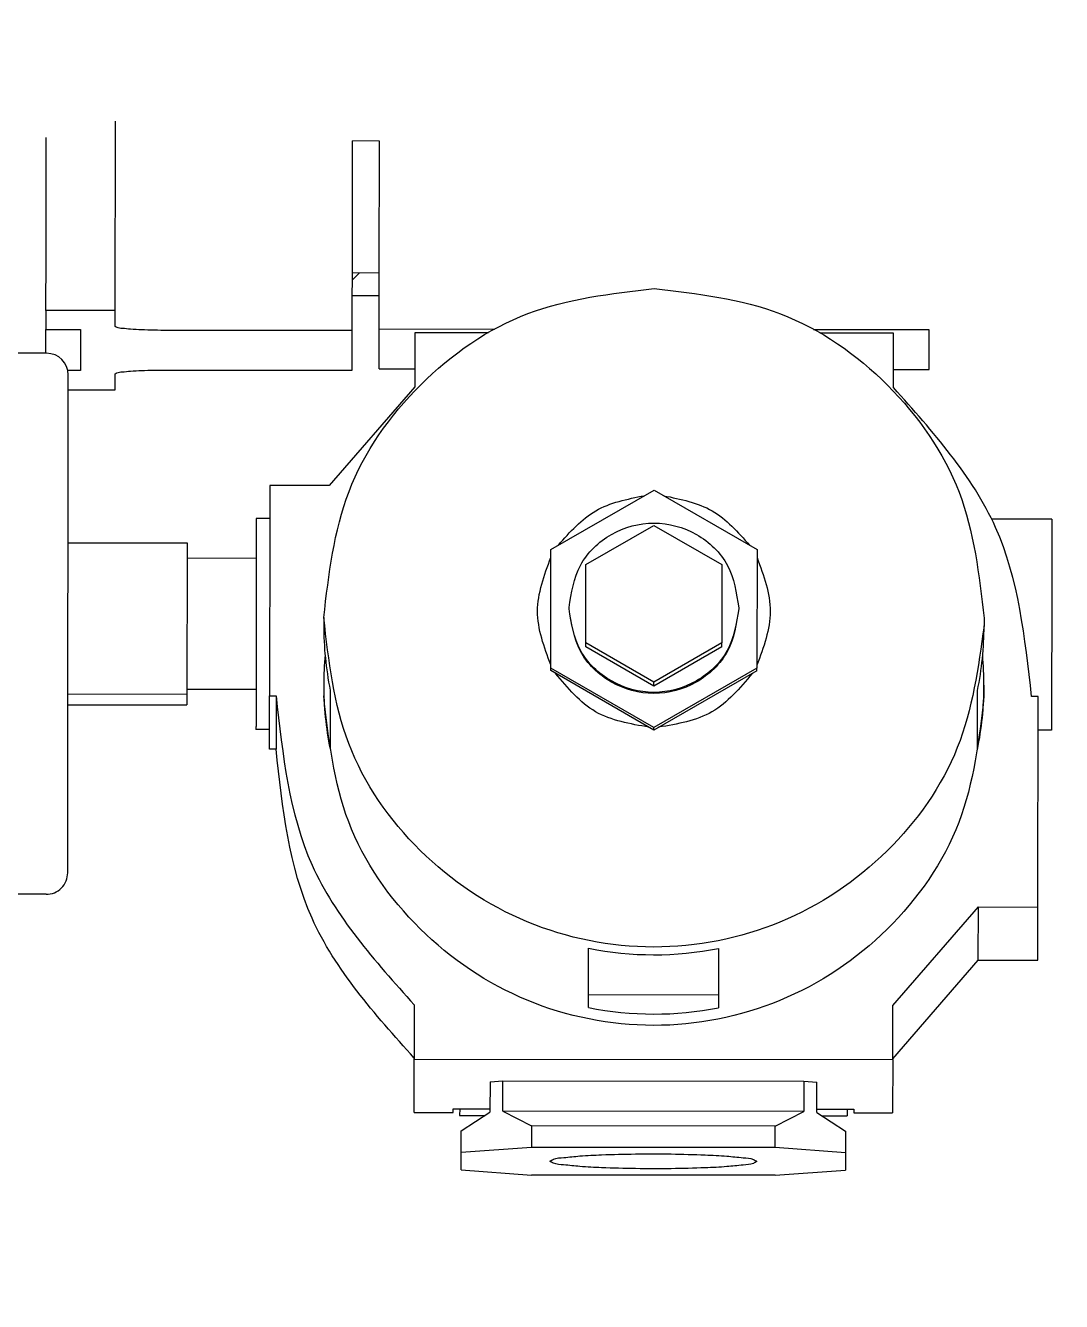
# Model space of a CAD drawing. Header units: inches. Extents: x -233729 to 737493, y -275239 to 196021.
# Drawn here: x 477875.8 to 477971.5, y 15835.8 to 15953.8 of the extents above; entities that cross this region are included whole.
import ezdxf

# ---------------------------------------------------------------- set-up
doc = ezdxf.new("R2010")
doc.units = ezdxf.units.IN
doc.header["$MEASUREMENT"] = 0
doc.layers.add('P_AX', color=7, linetype='Continuous')

# ---------------------------------------------------------------- blocks, each defined once
blk = doc.blocks.new('A$C48CB4C16')
at = {"layer": 'P_AX', "color": 6, "linetype": 'Continuous'}
for p, q in [((4151.969816885074, 5111.733622000205, 710.6645883361932), (4151.971397561487, 5113.355921086508, 710.6645883361932)), ((4158.471851196256, 5113.818334891579, 710.6645883361932), (4151.971397561487, 5113.355921086508, 710.6645883361932)), ((4158.471851196256, 5113.818334891579, 710.6645883361932), (4180.971840793733, 5113.796698977823, 710.6645883361932)), ((4187.471381148673, 5113.32178442192, 710.6645883361932), (4180.971840793733, 5113.796698977823, 710.6645883361932)), ((4187.471381148673, 5113.32178442192, 710.6645883361932), (4187.469800472141, 5111.699485336083, 710.6645883361932)), ((4151.967898831121, 5109.738828426345, 710.6645883361932), (4151.969816885074, 5111.733622000205, 710.6645883361932)), ((4151.969816885074, 5111.733622000205, 710.6645883361932), (4158.469357240014, 5111.258707444767, 710.6645883361932)), ((4180.96934683749, 5111.237071530545, 710.6645883361932), (4187.469800472141, 5111.699485336083, 710.6645883361932)), ((4187.469800472141, 5111.699485336083, 710.6645883361932), (4187.467882418307, 5109.704691762223, 710.6645883361932)), ((4158.469357240014, 5111.258707444767, 710.6645883361932), (4158.46743918606, 5109.263913870908, 710.6645883361932)), ((4158.469357240014, 5111.258707444767, 710.6645883361932), (4180.96934683749, 5111.237071530545, 710.6645883361932)), ((4180.967428783537, 5109.242277956686, 710.6645883361932), (4180.96934683749, 5111.237071530545, 710.6645883361932)), ((4154.616244147066, 5108.019214061207, 710.6645883361932), (4151.967898831121, 5109.738828426345, 710.6645883361932)), ((4187.467882418307, 5109.704691762223, 710.6645883361932), (4184.816230184631, 5107.990173856379, 710.6645883361932)), ((4151.815980636165, 5107.711171560573, 710.6645883361932), (4151.816579539328, 5108.325845169487, 710.6645883361932)), ((4154.147459305123, 5108.32360380341, 710.6645883361932), (4151.816579539328, 5108.325845169487, 710.6645883361932)), ((4158.46743918606, 5109.263913870908, 710.6645883361932), (4155.816159289563, 5107.931537527708, 710.6645883361932)), ((4158.46743918606, 5109.263913870908, 710.6645883361932), (4180.967428783537, 5109.242277956686, 710.6645883361932)), ((4183.616146436659, 5107.904805153727, 710.6645883361932), (4180.967428783537, 5109.242277956686, 710.6645883361932)), ((4187.616562987794, 5108.291420026335, 710.6645883361932), (4185.285600385628, 5108.29366147204, 710.6645883361932)), ((4187.61596408463, 5107.676746417421, 710.6645883361932), (4187.616562987794, 5108.291420026335, 710.6645883361932)), ((4147.611512615461, 5103.129511516659, 710.6645883361932), (4147.616303821443, 5108.046880301672, 710.6645883361932)), ((4151.21630215703, 5108.043418555638, 710.6645883361932), (4147.616303821443, 5108.046880301672, 710.6645883361932)), ((4151.215978996594, 5107.711748520497, 710.6645883361932), (4151.21630215703, 5108.043418555638, 710.6645883361932)), ((4154.615945366095, 5107.708479124241, 710.6645883361932), (4151.215978996594, 5107.711748520497, 710.6645883361932)), ((4154.616244147066, 5108.019214061207, 710.6645883361932), (4154.613539670244, 5105.206533391612, 710.6645883361932)), ((4155.813454812625, 5105.118856858581, 710.6645883361932), (4155.816159289563, 5107.931537527708, 710.6645883361932)), ((4155.816159289563, 5107.931537527708, 710.6645883361932), (4183.616146436659, 5107.904805153727, 710.6645883361932)), ((4183.616146436659, 5107.904805153727, 710.6645883361932), (4183.613441959722, 5105.092124484598, 710.6645883361932)), ((4184.813525707694, 5105.177493187252, 710.6645883361932), (4184.816230184631, 5107.990173856379, 710.6645883361932)), ((4188.215961890178, 5107.676169461689, 710.6645883361932), (4184.81593140366, 5107.679438919412, 710.6645883361932)), ((4188.216285050731, 5108.007839497297, 710.6645883361932), (4188.215961890178, 5107.676169461689, 710.6645883361932)), ((4191.816283386317, 5108.004377750798, 710.6645883361932), (4188.216285050731, 5108.007839497297, 710.6645883361932)), ((4191.816283386317, 5108.004377750798, 710.6645883361932), (4191.811492180219, 5103.087008965786, 710.6645883361932)), ((4155.813454812625, 5105.118856858581, 710.6645883361932), (4154.613539670244, 5105.206533391612, 710.6645883361932)), ((4183.613441959722, 5105.092124484598, 710.6645883361932), (4155.813454812625, 5105.118856858581, 710.6645883361932)), ((4184.813525707694, 5105.177493187252, 710.6645883361932), (4183.613441959722, 5105.092124484598, 710.6645883361932)), ((4147.611508686794, 5103.059896366789, 710.6645883361932), (4139.702737242681, 5093.941312375597, 710.6645883361932)), ((4147.611508686794, 5103.059896366789, 710.6645883361932), (4147.606717480695, 5098.142527581776, 710.6645883361932)), ((4147.611512615461, 5103.129511516659, 710.6645883361932), (4147.611508686794, 5103.059896366789, 710.6645883361932)), ((4191.811492180219, 5103.087008965786, 710.6645883361932), (4147.611512615461, 5103.129511516659, 710.6645883361932)), ((4191.806669876444, 5098.071768891184, 710.6645883361932), (4191.811461082542, 5102.989137676662, 710.6645883361932)), ((4191.811461082542, 5102.989137676662, 710.6645883361932), (4191.811492180219, 5103.087008965786, 710.6645883361932)), ((4147.606717480695, 5098.142527581776, 710.6645883361932), (4139.6979460367, 5089.023943590119, 710.6645883361932)), ((4163.705737222801, 5097.129271023559, 710.6645883361932), (4163.706891903887, 5098.330149829972, 710.6645883361932)), ((4175.706886355881, 5098.31861067575, 710.6645883361932), (4175.705731674796, 5097.117731869804, 710.6645883361932)), ((4163.701552729937, 5092.850384027816, 710.6645883361932), (4163.705737222801, 5097.129271023559, 710.6645883361932)), ((4175.705731674796, 5097.117731869804, 710.6645883361932), (4163.705737222801, 5097.129271023559, 710.6645883361932)), ((4175.705731674796, 5097.117731869804, 710.6645883361932), (4175.701547181931, 5092.83884487406, 710.6645883361932)), ((4134.202739785542, 5093.946601154401, 710.6645883361932), (4134.197948579443, 5089.029232369388, 710.6645883361932)), ((4139.702737242681, 5093.941312375597, 710.6645883361932), (4134.202739785542, 5093.946601154401, 710.6645883361932)), ((4139.702737242681, 5093.941312375597, 710.6645883361932), (4139.6979460367, 5089.023943590119, 710.6645883361932)), ((4134.197948579443, 5089.029232369388, 710.6645883361932), (4134.179247554158, 5069.579995022273, 710.6645883361932)), ((4139.6979460367, 5089.023943590119, 710.6645883361932), (4134.197948579443, 5089.029232369388, 710.6645883361932)), ((4225.826901380206, 5087.85322710511, 710.6645883361932), (4258.826886123162, 5087.821494431353, 710.6645883361932)), ((4139.779965254361, 5074.511349966402, 710.6645883361932), (4139.774626080412, 5069.031584164246, 710.6645883361932)), ((4199.582624646369, 5068.974072995248, 710.6645883361932), (4199.587963820202, 5074.453838796938, 710.6645883361932)), ((4204.579215005855, 5069.512298651623, 710.6645883361932), (4204.584006211953, 5074.429667436636, 710.6645883361932)), ((4204.584006211953, 5074.429667436636, 710.6645883361932), (4205.184005934511, 5074.429090479041, 710.6645883361932)), ((4205.184005934511, 5074.429090479041, 710.6645883361932), (4205.182246576412, 5072.62307188532, 710.6645883361932)), ((4132.932279980042, 5072.692547209213, 710.6645883361932), (4134.182239210814, 5072.691345252681, 710.6645883361932)), ((4160.1516601115, 5066.963786461974, 710.6645883361932), (4169.681910040206, 5072.43956155854, 710.6645883361932)), ((4160.151883513781, 5067.193071399469, 710.6645883361932), (4169.682133442489, 5072.668846496033, 710.6645883361932)), ((4169.682133442489, 5072.668846496033, 710.6645883361932), (4169.681910040206, 5072.43956155854, 710.6645883361932)), ((4169.681910040206, 5072.43956155854, 710.6645883361932), (4179.201612111181, 5066.945468092455, 710.6645883361932)), ((4169.682133442489, 5072.668846496033, 710.6645883361932), (4179.201835513464, 5067.174753029949, 710.6645883361932)), ((4205.182246576412, 5072.62307188532, 710.6645883361932), (4205.179214728413, 5069.511721694029, 710.6645883361932)), ((4205.182246576412, 5072.62307188532, 710.6645883361932), (4206.432245998526, 5072.621869890138, 710.6645883361932)), ((4134.179247554158, 5069.579995022273, 710.6645883361932), (4134.779247276718, 5069.579418064679, 710.6645883361932)), ((4139.178224853124, 5068.52793112083, 710.6645883361932), (4139.17924561887, 5069.575575819357, 710.6645883361932)), ((4200.178195898188, 5068.468496198419, 710.6645883361932), (4200.17921704019, 5069.516529674761, 710.6645883361932)), ((4205.179214728413, 5069.511721694029, 710.6645883361932), (4204.579215005855, 5069.512298651623, 710.6645883361932)), ((4205.163495450979, 5053.123080900988, 710.6645883361932), (4205.179214728413, 5069.511721694029, 710.6645883361932)), ((4212.80869956687, 5068.930736609853, 710.6645883361932), (4212.809088908602, 5069.342801651571, 710.6645883361932)), ((4212.809088908602, 5069.342801651571, 710.6645883361932), (4212.810072440654, 5070.352232194157, 710.6645883361932)), ((4223.809083822998, 5069.332224093496, 710.6645883361932), (4212.809088908602, 5069.342801651571, 710.6645883361932)), ((4223.81006735505, 5070.341654636084, 710.6645883361932), (4212.810072440654, 5070.352232194157, 710.6645883361932)), ((4163.389209851971, 5064.627097233317, 710.6645883361932), (4169.677866383106, 5068.240357019591, 710.6645883361932)), ((4163.389566733618, 5064.99337631569, 710.6645883361932), (4169.678223264752, 5068.606636101964, 710.6645883361932)), ((4169.678223264752, 5068.606636101964, 710.6645883361932), (4169.677866383106, 5068.240357019591, 710.6645883361932)), ((4169.677866383106, 5068.240357019591, 710.6645883361932), (4175.959562776261, 5064.615009624164, 710.6645883361932)), ((4169.678223264752, 5068.606636101964, 710.6645883361932), (4175.959919657791, 5064.981288706537, 710.6645883361932)), ((4206.428695482085, 5068.93687159999, 710.6645883361932), (4212.80869956687, 5068.930736609853, 710.6645883361932)), ((4212.797035405296, 5056.800742217923, 710.6645883361932), (4212.80869956687, 5068.930736609853, 710.6645883361932)), ((4160.141112253767, 5055.993917900256, 710.6645883361932), (4160.1516601115, 5066.963786461974, 710.6645883361932)), ((4160.151883513781, 5067.193071399469, 710.6645883361932), (4160.1516601115, 5066.963786461974, 710.6645883361932)), ((4179.201612111181, 5066.945468092455, 710.6645883361932), (4179.191064253333, 5055.975599530737, 710.6645883361932)), ((4179.201835513464, 5067.174753029949, 710.6645883361932), (4179.201612111181, 5066.945468092455, 710.6645883361932)), ((4163.382249713992, 5057.388490051614, 710.6645883361932), (4163.389209851971, 5064.627097233317, 710.6645883361932)), ((4163.389566733618, 5064.99337631569, 710.6645883361932), (4163.389209851971, 5064.627097233317, 710.6645883361932)), ((4175.959562776261, 5064.615009624164, 710.6645883361932), (4175.952602638164, 5057.376402442462, 710.6645883361932)), ((4175.959919657791, 5064.981288706537, 710.6645883361932), (4175.959562776261, 5064.615009624164, 710.6645883361932)), ((4139.172189013799, 5062.333155211179, 710.6645883361932), (4139.172885679174, 5063.048165318673, 710.6645883361932)), ((4200.172160058747, 5062.273720288767, 710.6645883361932), (4200.172856724239, 5062.988730396728, 710.6645883361932)), ((4161.831266848138, 5061.375667769579, 710.6645883361932), (4161.831365903839, 5061.477331845674, 710.6645883361932)), ((4177.511358460993, 5061.462054147503, 710.6645883361932), (4177.511259405291, 5061.36039007141, 710.6645883361932)), ((4169.663946107029, 5053.763142656187, 710.6645883361932), (4163.382249713992, 5057.388490051614, 710.6645883361932)), ((4175.952602638164, 5057.376402442462, 710.6645883361932), (4169.663946107029, 5053.763142656187, 710.6645883361932)), ((4206.417031320394, 5056.806877208061, 710.6645883361932), (4212.797035405296, 5056.800742217923, 710.6645883361932)), ((4212.795662531513, 5055.379246633618, 710.6645883361932), (4212.797035405296, 5056.800742217923, 710.6645883361932)), ((4169.660814324626, 5050.499824434638, 710.6645883361932), (4160.141112253767, 5055.993917900256, 710.6645883361932)), ((4179.191064253333, 5055.975599530737, 710.6645883361932), (4169.660814324626, 5050.499824434638, 710.6645883361932)), ((4223.795657445793, 5055.368669075544, 710.6645883361932), (4212.795662531513, 5055.379246633618, 710.6645883361932)), ((4132.91352885461, 5053.192556224416, 710.6645883361932), (4138.456780850886, 5053.18722585228, 710.6645883361932)), ((4205.16051370313, 5050.06248434738, 710.6645883361932), (4205.163495450979, 5053.123080900988, 710.6645883361932)), ((4205.163495450979, 5053.123080900988, 710.6645883361932), (4206.413494873093, 5053.121878905805, 710.6645883361932)), ((4191.751744801877, 5040.949189134991, 710.6645883361932), (4199.660516245873, 5050.067773126183, 710.6645883361932)), ((4199.660516245873, 5050.067773126183, 710.6645883361932), (4205.16051370313, 5050.06248434738, 710.6645883361932)), ((4147.551792406128, 5041.019947825118, 710.6645883361932), (4147.546970102354, 5036.004707750517, 710.6645883361932)), ((4191.746949667111, 5035.962205199643, 710.6645883361932), (4191.751744801877, 5040.949189134991, 710.6645883361932)), ((4219.442112300078, 5041.228143490503, 710.6645883361932), (4219.440668615512, 5039.746443658254, 710.6645883361932)), ((4223.782054717187, 5041.223970216352, 710.6645883361932), (4219.442112300078, 5041.228143490503, 710.6645883361932)), ((4144.250247571616, 5039.349362879644, 710.6645883361932), (4144.246678755269, 5035.686572054519, 710.6645883361932)), ((4147.550183037528, 5039.346189672711, 710.6645883361932), (4144.250247571616, 5039.349362879644, 710.6645883361932)), ((4195.050224084989, 5039.300513793833, 710.6645883361932), (4191.750162602286, 5039.303687121837, 710.6645883361932)), ((4195.050224084989, 5039.300513793833, 710.6645883361932), (4195.046655268757, 5035.637722968708, 710.6645883361932)), ((4197.540338017046, 5039.41780703387, 710.6645883361932), (4197.536769200815, 5035.755016208279, 710.6645883361932)), ((4214.590330134262, 5039.401411818925, 710.6645883361932), (4197.540338017046, 5039.41780703387, 710.6645883361932)), ((4222.636694369139, 5035.665988180904, 710.6645883361932), (4222.640389639535, 5039.458562933493, 710.6645883361932)), ((4222.640389639535, 5039.458562933493, 710.6645883361932), (4223.820304567577, 5039.457428331139, 710.6645883361932)), ((4225.778821571379, 5037.853250221933, 710.6645883361932), (4258.778806314338, 5037.821517548176, 710.6645883361932)), ((4225.838847506907, 5037.853192501354, 710.6645883361932), (4225.836692889687, 5035.662911073423, 710.6645883361932)), ((4225.838847506907, 5037.853192501354, 710.6645883361932), (4225.836692889687, 5035.662911073423, 710.6645883361932)), ((4144.246678755269, 5035.686572054519, 710.6645883361932), (4154.923088810988, 5035.676305654577, 710.6645883361932)), ((4147.546970102354, 5036.004707750517, 710.6645883361932), (4154.353472329327, 5035.998162641308, 710.6645883361932)), ((4184.370027484722, 5035.647989577732, 710.6645883361932), (4195.046655268757, 5035.637722968708, 710.6645883361932)), ((4184.940261858166, 5035.968750487666, 710.6645883361932), (4191.746949667111, 5035.962205199643, 710.6645883361932)), ((4195.046655268757, 5035.637722968708, 710.6645883361932), (4195.04367913201, 5032.503916796881, 710.6645883361932)), ((4197.536769200815, 5035.755016208279, 710.6645883361932), (4197.533677980885, 5032.501522422422, 710.6645883361932)), ((4197.536769200815, 5035.755016208279, 710.6645883361932), (4214.586761317913, 5035.7386209938, 710.6645883361932)), ((4219.436418352066, 5035.384261671572, 710.6645883361932), (4219.4354460272, 5034.304149717677, 710.6645883361932)), ((4225.836692889687, 5035.662911073423, 710.6645883361932), (4222.636694369139, 5035.665988180904, 710.6645883361932)), ((4225.835308919545, 5034.242498095731, 710.6645883361932), (4225.836692889687, 5035.662911073423, 710.6645883361932)), ((4225.835308919545, 5034.242498095731, 710.6645883361932), (4225.836692889687, 5035.662911073423, 710.6645883361932)), ((4219.4349746675, 5033.902561839322, 710.6645883361932), (4219.431722801644, 5030.431416886977, 710.6645883361932)), ((4219.4349746675, 5033.902561839322, 710.6645883361932), (4219.431722801644, 5030.431416886977, 710.6645883361932)), ((4219.4354460272, 5034.304149717677, 710.6645883361932), (4219.4349746675, 5033.902561839322, 710.6645883361932)), ((4219.4354460272, 5034.304149717677, 710.6645883361932), (4219.4349746675, 5033.902561839322, 710.6645883361932)), ((4219.4349746675, 5033.902561839322, 710.6645883361932), (4225.834971708595, 5033.896407623894, 710.6645883361932)), ((4225.834971708595, 5033.896407623894, 710.6645883361932), (4225.830162523431, 5028.895003252781, 710.6645883361932)), ((4225.834971708595, 5033.896407623894, 710.6645883361932), (4225.830162523431, 5028.895003252781, 710.6645883361932)), ((4225.834971708595, 5033.896407623894, 710.6645883361932), (4225.835308919545, 5034.242498095731, 710.6645883361932)), ((4225.834971708595, 5033.896407623894, 710.6645883361932), (4225.835308919545, 5034.242498095731, 710.6645883361932)), ((4195.04367913201, 5032.503916796881, 710.6645883361932), (4195.041665701428, 5030.437468272286, 710.6645883361932)), ((4197.533677980885, 5032.501522422422, 710.6645883361932), (4195.04367913201, 5032.503916796881, 710.6645883361932)), ((4197.533677980885, 5032.501522422422, 710.6645883361932), (4197.532286627102, 5031.068298345084, 710.6645883361932)), ((4195.041665701428, 5030.437468272286, 710.6645883361932), (4195.029934228165, 5018.237473912655, 710.6645883361932)), ((4195.041665701428, 5030.437468272286, 710.6645883361932), (4197.531664550304, 5030.435073897827, 710.6645883361932)), ((4196.898453260655, 5030.435682791403, 710.6645883361932), (4197.532286627102, 5031.068298345084, 710.6645883361932)), ((4197.531664550304, 5030.435073897827, 710.6645883361932), (4197.519933076924, 5018.235079538195, 710.6645883361932)), ((4197.532286627102, 5031.068298345084, 710.6645883361932), (4197.531664550304, 5030.435073897827, 710.6645883361932)), ((4219.431722801644, 5030.431416886977, 710.6645883361932), (4219.431403985828, 5030.102040099563, 710.6645883361932)), ((4219.431722801644, 5030.431416886977, 710.6645883361932), (4219.431403985828, 5030.102040099563, 710.6645883361932)), ((4219.431403985828, 5030.102040099563, 710.6645883361932), (4219.42999566649, 5028.633943068913, 710.6645883361932)), ((4219.431403985828, 5030.102040099563, 710.6645883361932), (4219.42999566649, 5028.633943068913, 710.6645883361932)), ((4219.429357634274, 5027.974775703742, 710.6645883361932), (4219.427948914352, 5026.506264883678, 710.6645883361932)), ((4219.429357634274, 5027.974775703742, 710.6645883361932), (4219.427948914352, 5026.506264883678, 710.6645883361932)), ((4219.429357634274, 5027.974775703742, 710.6645883361932), (4219.427948914352, 5026.506264883678, 710.6645883361932)), ((4219.429683934432, 5028.390328782728, 710.6645883361932), (4219.429357634274, 5027.974775703742, 710.6645883361932)), ((4219.429683934432, 5028.390328782728, 710.6645883361932), (4219.429357634274, 5027.974775703742, 710.6645883361932)), ((4219.429683934432, 5028.390328782728, 710.6645883361932), (4219.429357634274, 5027.974775703742, 710.6645883361932)), ((4219.42999566649, 5028.633943068913, 710.6645883361932), (4219.429683934432, 5028.390328782728, 710.6645883361932)), ((4219.42999566649, 5028.633943068913, 710.6645883361932), (4219.429683934432, 5028.390328782728, 710.6645883361932)), ((4225.830162523431, 5028.895003252781, 710.6645883361932), (4225.812596440316, 5017.911022788963, 710.6645883361932)), ((4225.830162523431, 5028.895003252781, 710.6645883361932), (4225.812596440316, 5017.911022788963, 710.6645883361932)), ((4219.427630098536, 5026.176888096265, 710.6645883361932), (4219.425960708875, 5024.517595952029, 710.6645883361932)), ((4219.427630098536, 5026.176888096265, 710.6645883361932), (4219.425960708875, 5024.517595952029, 710.6645883361932)), ((4219.427630098536, 5026.176888096265, 710.6645883361932), (4219.425960708875, 5024.517595952029, 710.6645883361932)), ((4219.427948914352, 5026.506264883678, 710.6645883361932), (4219.427630098536, 5026.176888096265, 710.6645883361932)), ((4219.427948914352, 5026.506264883678, 710.6645883361932), (4219.427630098536, 5026.176888096265, 710.6645883361932)), ((4219.427948914352, 5026.506264883678, 710.6645883361932), (4219.427630098536, 5026.176888096265, 710.6645883361932)), ((4219.425960708875, 5024.517595952029, 710.6645883361932), (4219.425641893059, 5024.188219164151, 710.6645883361932)), ((4219.425960708875, 5024.517595952029, 710.6645883361932), (4219.425641893059, 5024.188219164151, 710.6645883361932)), ((4219.425960708875, 5024.517595952029, 710.6645883361932), (4219.425641893059, 5024.188219164151, 710.6645883361932)), ((4219.425641893059, 5024.188219164151, 710.6645883361932), (4219.424233573721, 5022.720122133965, 710.6645883361932)), ((4219.425641893059, 5024.188219164151, 710.6645883361932), (4219.424233573721, 5022.720122133965, 710.6645883361932)), ((4219.425641893059, 5024.188219164151, 710.6645883361932), (4219.424233573721, 5022.720122133965, 710.6645883361932)), ((4219.423595541505, 5022.060954768795, 710.6645883361932), (4219.422186821699, 5020.592443948729, 710.6645883361932)), ((4219.423595541505, 5022.060954768795, 710.6645883361932), (4219.422186821699, 5020.592443948729, 710.6645883361932)), ((4219.423906872981, 5022.304155265565, 710.6645883361932), (4219.423595541505, 5022.060954768795, 710.6645883361932)), ((4219.423906872981, 5022.304155265565, 710.6645883361932), (4219.423595541505, 5022.060954768795, 710.6645883361932)), ((4219.423967660288, 5022.366543149228, 710.6645883361932), (4219.423906872981, 5022.304155265565, 710.6645883361932)), ((4219.423967660288, 5022.366543149228, 710.6645883361932), (4219.423906872981, 5022.304155265565, 710.6645883361932)), ((4219.423967660288, 5022.366543149228, 710.6645883361932), (4219.423906872981, 5022.304155265565, 710.6645883361932)), ((4219.424233573721, 5022.720122133965, 710.6645883361932), (4219.423967660288, 5022.366543149228, 710.6645883361932)), ((4219.424233573721, 5022.720122133965, 710.6645883361932), (4219.423967660288, 5022.366543149228, 710.6645883361932)), ((4219.424233573721, 5022.720122133965, 710.6645883361932), (4219.423967660288, 5022.366543149228, 710.6645883361932)), ((4219.421868005883, 5020.263067161317, 710.6645883361932), (4219.418205567519, 5016.452722214281, 710.6645883361932)), ((4219.421868005883, 5020.263067161317, 710.6645883361932), (4219.418205567519, 5016.452722214281, 710.6645883361932)), ((4219.422186821699, 5020.592443948729, 710.6645883361932), (4219.421868005883, 5020.263067161317, 710.6645883361932)), ((4219.422186821699, 5020.592443948729, 710.6645883361932), (4219.421868005883, 5020.263067161317, 710.6645883361932)), ((4195.029934228165, 5018.237473912655, 710.6645883361932), (4197.519933076924, 5018.235079538195, 710.6645883361932)), ((4219.418205567519, 5016.452722214281, 710.6645883361932), (4219.418144780328, 5016.390334330617, 710.6645883361932)), ((4219.418205567519, 5016.452722214281, 710.6645883361932), (4219.418144780328, 5016.390334330617, 710.6645883361932))]:
    blk.add_line(p, q, dxfattribs=at)
at = {"layer": 'P_AX', "color": 6}
for radius in [4100.563866852364, 761.7891955324333]:
    blk.add_circle((4100.5638399116, 4905.530419049437, 710.6645883361932), radius, dxfattribs=at)
at = {"layer": 'P_AX', "color": 6, "linetype": 'Continuous'}
for centre, radius, start, end in [((4169.678058506223, 5068.342345170329, 710.6645883361932), 30.57651482569548, 78.62837524500796, 101.2614339331478), ((4169.672719332273, 5062.862579368639, 710.6645883361932), 30.57651482569517, 78.62837524500796, 101.2614339331478), ((4225.824978187796, 5085.853228029912, 710.6645883361932), 1.999999999999391, 89.94490459073435, 179.9449045907344), ((4169.522702473915, 5068.49821536022, 710.6645883361932), 30.34449217075461, 168.5704836619709, 179.9438913743825), ((4169.833718763315, 5068.497912421475, 710.6645883361932), 30.34449139296795, 359.9444569463309, 11.31933326107924), ((4169.517392641748, 5063.018446607634, 710.6645883361932), 30.34452151542554, 168.5704891612877, 179.9438858515317), ((4169.522732902783, 5068.498517946458, 710.6645883361932), 30.34452230488229, 179.9444627626665, 185.1249012440767), ((4169.828348674579, 5063.018143570634, 710.6645883361932), 30.34452230488502, 359.9444627626664, 11.31932746543244), ((4169.833688935614, 5068.498214909459, 710.6645883361932), 30.34452151543037, 354.7634471962796, 359.9438858515318), ((4225.780744763673, 5039.85324929713, 710.6645883361932), 1.999999999998255, 179.9449045907344, 269.9449045907344)]:
    blk.add_arc(centre, radius, start, end, dxfattribs=at)
for points in [[(4160.150103441671, 5112.536906167517, 710.6645883361932), (4160.481619092286, 5112.716623679387, 710.6645883361932), (4161.432784003089, 5112.880694036956, 710.6645883361932), (4162.939065509824, 5113.021121122527, 710.6645883361932), (4164.935930948471, 5113.129908817938, 710.6645883361932), (4168.075192240183, 5113.209057259493, 710.6645883361932), (4171.367321744678, 5113.205891668915, 710.6645883361932), (4174.506423971499, 5113.120706183023, 710.6645883361932), (4176.503075093961, 5113.008078468617, 710.6645883361932), (4178.009081948083, 5112.864754877172, 710.6645883361932), (4178.959927469259, 5112.698855615804, 710.6645883361932), (4179.291094592655, 5112.518500892564, 710.6645883361932)], [(4179.291094592655, 5112.518500892564, 710.6645883361932), (4178.95958085556, 5112.338783251705, 710.6645883361932), (4178.008416977711, 5112.174712750714, 710.6645883361932), (4176.502135668648, 5112.034285524512, 710.6645883361932), (4174.505269637797, 5111.925497708028, 710.6645883361932), (4171.366006734432, 5111.846349173809, 710.6645883361932), (4168.073875348084, 5111.849514766248, 710.6645883361932), (4164.934771509841, 5111.934700348067, 710.6645883361932), (4162.93811979529, 5112.047328184477, 710.6645883361932), (4161.432113139192, 5112.19065191655, 710.6645883361932), (4160.481268651317, 5112.356551319013, 710.6645883361932), (4160.150103441671, 5112.536906167517, 710.6645883361932)], [(4191.811461082542, 5102.989137676662, 710.6645883361932), (4201.253124983632, 5090.068737609896, 710.6645883361932), (4204.584006211953, 5074.429667436636, 710.6645883361932)], [(4139.17924561887, 5069.575575819357, 710.6645883361932), (4141.512328505749, 5081.214693599033, 710.6645883361932), (4148.13337430486, 5091.077416814517, 710.6645883361932), (4158.034676194074, 5097.662060801524, 710.6645883361932), (4169.708676359267, 5099.966460174067, 710.6645883361932), (4181.378193627577, 5097.63946497592, 710.6645883361932), (4191.2667299374, 5091.035665018602, 710.6645883361932), (4197.868670363328, 5081.160142349197, 710.6645883361932), (4200.17921704019, 5069.516529674761, 710.6645883361932)], [(4204.579215005855, 5069.512298651623, 710.6645883361932), (4201.248333777534, 5085.151368824417, 710.6645883361932), (4191.806669876444, 5098.071768891184, 710.6645883361932)], [(4139.172885679174, 5063.048165318673, 710.6645883361932), (4141.641127258539, 5074.295777378256, 710.6645883361932), (4148.12638667284, 5083.835064866233, 710.6645883361932), (4158.027754688984, 5090.419695851977, 710.6645883361932), (4169.701814650325, 5092.724039376366, 710.6645883361932), (4181.371362006408, 5090.396951160978, 710.6645883361932), (4191.259879850899, 5083.793038029808, 710.6645883361932), (4197.86174397252, 5073.917407328381, 710.6645883361932), (4200.172160058747, 5062.273720288767, 710.6645883361932)], [(4223.824979112484, 5085.855151222205, 710.6645883361932), (4223.82449626096, 5085.357043957921, 710.6645883361932), (4223.824014985933, 5084.858936692707, 710.6645883361932), (4223.823021140996, 5083.82803138497, 710.6645883361932), (4223.821218466153, 5081.95659255714, 710.6645883361932), (4223.818252588506, 5078.875803687728, 710.6645883361932), (4223.815406362293, 5075.918234021521, 710.6645883361932), (4223.813252397696, 5073.679552297226, 710.6645883361932), (4223.811675091274, 5072.036633167535, 710.6645883361932), (4223.81006735505, 5070.341654636084, 710.6645883361932)], [(4132.92221945757, 5062.239555446083, 710.6645883361932), (4132.924498478067, 5064.609480207439, 710.6645883361932), (4132.926009977702, 5066.180951865043, 710.6645883361932), (4132.928059830563, 5068.311656060746, 710.6645883361932), (4132.929283890873, 5069.58364355902, 710.6645883361932), (4132.930763432407, 5071.120520424681, 710.6645883361932), (4132.931496584787, 5071.881596064312, 710.6645883361932), (4132.931887814542, 5072.287071636996, 710.6645883361932), (4132.932279980042, 5072.692547209213, 710.6645883361932)], [(4160.598557421471, 5067.449715861238, 710.6645883361932), (4164.305608230295, 5070.989525277286, 710.6645883361932), (4169.235459535149, 5072.412202035195, 710.6645883361932)], [(4170.12831298192, 5072.411343470334, 710.6645883361932), (4175.055419280194, 5070.9791882952, 710.6645883361932), (4178.755655974266, 5067.43225605658, 710.6645883361932)], [(4206.413494873093, 5053.121878905805, 710.6645883361932), (4206.413696276256, 5053.333033075208, 710.6645883361932), (4206.413898347761, 5053.54418724368, 710.6645883361932), (4206.414396523963, 5054.063545043232, 710.6645883361932), (4206.415079051163, 5054.774528783864, 710.6645883361932), (4206.416333442206, 5056.080516102376, 710.6645883361932), (4206.417538098059, 5057.334268717213, 710.6645883361932), (4206.418450126075, 5058.283274117511, 710.6645883361932), (4206.419842209434, 5059.73155481613, 710.6645883361932), (4206.421093247016, 5061.032885377414, 710.6645883361932), (4206.422125555458, 5062.106560381249, 710.6645883361932), (4206.422861451399, 5062.871874406586, 710.6645883361932), (4206.425135650323, 5065.236619251898, 710.6645883361932), (4206.427274891175, 5067.4604746938, 710.6645883361932), (4206.428568935254, 5068.805369330223, 710.6645883361932), (4206.429547205451, 5069.821847907386, 710.6645883361932), (4206.430233548512, 5070.534826209887, 710.6645883361932), (4206.430651811534, 5070.969220021392, 710.6645883361932), (4206.431415987783, 5071.762546224172, 710.6645883361932), (4206.431837292736, 5072.19956155692, 710.6645883361932), (4206.432041311404, 5072.410715723994, 710.6645883361932), (4206.432245998526, 5072.621869890138, 710.6645883361932)], [(4134.779247276718, 5069.579418064679, 710.6645883361932), (4138.110128504922, 5053.940347891884, 710.6645883361932), (4147.551792406128, 5041.019947825118, 710.6645883361932)], [(4161.831365903839, 5061.477331845674, 710.6645883361932), (4162.88565185864, 5065.386036763086, 710.6645883361932), (4165.757962262142, 5068.245476625512, 710.6645883361932), (4169.678981019067, 5069.289149881925, 710.6645883361932), (4173.59795854066, 5068.23783777666, 710.6645883361932), (4176.464691342903, 5065.372806115195, 710.6645883361932), (4177.511358460993, 5061.462054147503, 710.6645883361932)], [(4161.831365903839, 5061.477331845674, 710.6645883361932), (4162.910291632636, 5065.326849422071, 710.6645883361932), (4165.757834266172, 5068.14379592205, 710.6645883361932), (4169.678831866244, 5069.187485857519, 710.6645883361932), (4173.597801669267, 5068.136207068457, 710.6645883361932), (4176.439910201938, 5065.313711401193, 710.6645883361932), (4177.511358460993, 5061.462054147503, 710.6645883361932)], [(4223.809083822998, 5069.332224093496, 710.6645883361932), (4223.805994766415, 5066.132694034024, 710.6645883361932), (4223.802841206547, 5062.85516187607, 710.6645883361932), (4223.798855220667, 5058.707796827077, 710.6645883361932), (4223.795657445793, 5055.368669075544, 710.6645883361932)], [(4223.81006735505, 5070.341654636084, 710.6645883361932), (4223.809562482289, 5069.838697735804, 710.6645883361932), (4223.809083822998, 5069.332224093496, 710.6645883361932)], [(4160.141827091807, 5056.737355927124, 710.6645883361932), (4158.921774534857, 5061.709314916401, 710.6645883361932), (4160.151386202429, 5066.678918316613, 710.6645883361932)], [(4179.201338212821, 5066.66061114485, 710.6645883361932), (4180.421396634774, 5061.688640952229, 710.6645883361932), (4179.191779080662, 5056.719026359847, 710.6645883361932)], [(4132.91352885461, 5053.192556224416, 710.6645883361932), (4132.913851962774, 5053.530720783982, 710.6645883361932), (4132.914175922516, 5053.86888534215, 710.6645883361932), (4132.915120874763, 5054.853373082007, 710.6645883361932), (4132.916033931542, 5055.804042681704, 710.6645883361932), (4132.917579178698, 5057.412333373564, 710.6645883361932), (4132.918845112203, 5058.729555657717, 710.6645883361932), (4132.920776201063, 5060.738441970318, 710.6645883361932), (4132.92221945757, 5062.239555446083, 710.6645883361932)], [(4169.642924214596, 5031.882835745929, 710.6645883361932), (4157.973257049803, 5034.209812497373, 710.6645883361932), (4148.084606900578, 5040.813699883061, 710.6645883361932), (4141.482642308576, 5050.689378341312, 710.6645883361932), (4139.172189013799, 5062.333155211179, 710.6645883361932)], [(4200.172160058747, 5062.273720288767, 710.6645883361932), (4197.839095863513, 5050.634647387663, 710.6645883361932), (4191.218100345693, 5040.771947953503, 710.6645883361932), (4181.316864583524, 5034.187290965697, 710.6645883361932), (4169.642924214596, 5031.882835745929, 710.6645883361932)], [(4177.511259405291, 5061.36039007141, 710.6645883361932), (4176.45697345049, 5057.451685153532, 710.6645883361932), (4173.58466304699, 5054.592245291106, 710.6645883361932), (4169.663644290063, 5053.548572035158, 710.6645883361932), (4165.744666768471, 5054.599884139958, 710.6645883361932), (4162.877933966345, 5057.464915801889, 710.6645883361932), (4161.831266848138, 5061.375667769579, 710.6645883361932)], [(4168.768557661912, 5051.014771380114, 710.6645883361932), (4164.287751889437, 5052.418767573429, 710.6645883361932), (4160.834398802136, 5055.593802322752, 710.6645883361932)], [(4178.497019350179, 5055.576823651443, 710.6645883361932), (4175.037562939454, 5052.408430591344, 710.6645883361932), (4170.554058620822, 5051.013053878794, 710.6645883361932)], [(4223.795657445793, 5055.368669075544, 710.6645883361932), (4223.793745379546, 5053.392293823536, 710.6645883361932), (4223.792435003095, 5052.030771450258, 710.6645883361932), (4223.790283549809, 5049.792089348777, 710.6645883361932), (4223.787441798136, 5046.834519750557, 710.6645883361932), (4223.7844827238, 5043.753731177307, 710.6645883361932), (4223.782686259015, 5041.882291343181, 710.6645883361932), (4223.781697474886, 5040.851387031029, 710.6645883361932), (4223.781220793259, 5040.353279761156, 710.6645883361932), (4223.78074568836, 5039.855172489422, 710.6645883361932)], [(4219.440668615512, 5039.746443658254, 710.6645883361932), (4219.274408632539, 5039.655850387762, 710.6645883361932), (4218.792481694836, 5039.572438862293, 710.6645883361932), (4218.019896233105, 5039.500537519927, 710.6645883361932), (4217.012325209333, 5039.445806325066, 710.6645883361932), (4215.849014105973, 5039.412182821545, 710.6645883361932), (4214.590330134262, 5039.401411818925, 710.6645883361932)], [(4214.586761317913, 5035.7386209938, 710.6645883361932), (4215.845421941835, 5035.725429321292, 710.6645883361932), (4217.008665343747, 5035.689568610514, 710.6645883361932), (4218.016127825482, 5035.63289976644, 710.6645883361932), (4218.78857172653, 5035.55951272941, 710.6645883361932), (4219.270335218403, 5035.475174522145, 710.6645883361932), (4219.436418352066, 5035.384261671572, 710.6645883361932)]]:
    blk.add_spline(points, degree=3, dxfattribs=at)

msp = doc.modelspace()

# ---------------------------------------------------------------- block references
at = {"color": 1, "rotation": 180.0000000029513}
msp.add_blockref('A$C48CB4C16', (482103.5383251106, 20961.31663733844, -710.6645883361924), dxfattribs=at)

doc.saveas('drawing.dxf')
